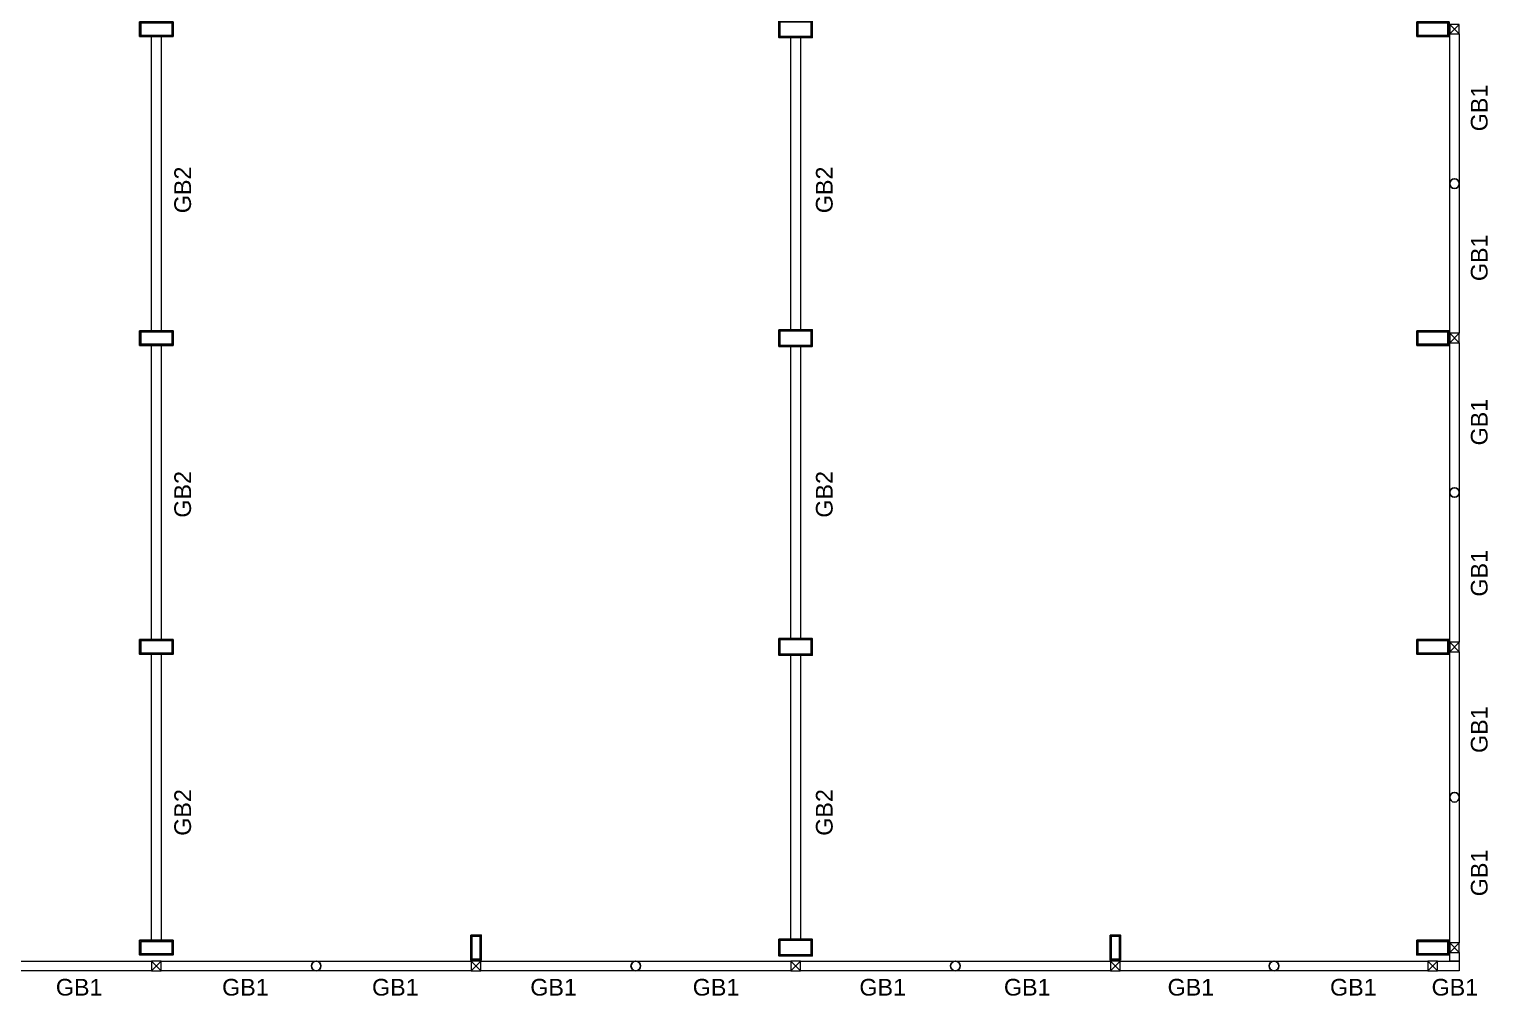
# Model space of a CAD drawing. Header units: inches. Extents: x -605 to 2991212, y -2872845 to 0.
# Drawn here: x 2525873 to 2560830, y -2707749 to -2684589 of the extents above; entities that cross this region are included whole.
import ezdxf
from ezdxf.enums import TextEntityAlignment as Align

# ---------------------------------------------------------------- set-up
doc = ezdxf.new("R2010")
doc.units = ezdxf.units.IN
doc.header["$LTSCALE"] = 600
doc.header["$MEASUREMENT"] = 0
doc.layers.add('GB', color=6, linetype='Continuous', lineweight=20)
doc.layers.add('rRCC 2', color=40, linetype='Continuous', lineweight=15)
doc.styles.get("Standard").update_dxf_attribs({"font": 'arial.ttf'})

# ---------------------------------------------------------------- blocks, each defined once
blk = doc.blocks.new('CCGE4RC G')
at = {"color": 3, "linetype": 'ByBlock'}
for points in [[(2443003, -2543338), (2443803, -2543338), (2443803, -2543688), (2443003, -2543688)], [(2458323, -2543313), (2459123, -2543313), (2459123, -2543713), (2458323, -2543713)], [(2473613, -2543338), (2474383, -2543338), (2474383, -2543688), (2473613, -2543688)], [(2443003, -2550738), (2443803, -2550738), (2443803, -2551088), (2443003, -2551088)], [(2458323, -2550713), (2459123, -2550713), (2459123, -2551113), (2458323, -2551113)], [(2473613, -2550738), (2474383, -2550738), (2474383, -2551088), (2473613, -2551088)], [(2443003, -2558138), (2443803, -2558138), (2443803, -2558488), (2443003, -2558488)], [(2458323, -2558113), (2459123, -2558113), (2459123, -2558513), (2458323, -2558513)], [(2473613, -2558138), (2474383, -2558138), (2474383, -2558488), (2473613, -2558488)], [(2443003, -2565343), (2443803, -2565343), (2443803, -2565693), (2443003, -2565693)], [(2450938, -2565218), (2450938, -2565818), (2451188, -2565818), (2451188, -2565218)], [(2458323, -2565318), (2459123, -2565318), (2459123, -2565718), (2458323, -2565718)], [(2466258, -2565218), (2466258, -2565818), (2466508, -2565818), (2466508, -2565218)], [(2473608, -2565343), (2474378, -2565343), (2474378, -2565693), (2473608, -2565693)]]:
    blk.add_lwpolyline(points, close=True, dxfattribs=at)
at = {"color": 2, "linetype": 'ByBlock'}
for points in [[(2443028, -2543363), (2443778, -2543363), (2443778, -2543663), (2443028, -2543663)], [(2458348, -2543338), (2459098, -2543338), (2459098, -2543688), (2458348, -2543688)], [(2473638, -2543363), (2474358, -2543363), (2474358, -2543663), (2473638, -2543663)], [(2443028, -2550763), (2443778, -2550763), (2443778, -2551063), (2443028, -2551063)], [(2458348, -2550738), (2459098, -2550738), (2459098, -2551088), (2458348, -2551088)], [(2473638, -2550763), (2474358, -2550763), (2474358, -2551063), (2473638, -2551063)], [(2443028, -2558163), (2443778, -2558163), (2443778, -2558463), (2443028, -2558463)], [(2458348, -2558138), (2459098, -2558138), (2459098, -2558488), (2458348, -2558488)], [(2473638, -2558163), (2474358, -2558163), (2474358, -2558463), (2473638, -2558463)], [(2443028, -2565368), (2443778, -2565368), (2443778, -2565668), (2443028, -2565668)], [(2450963, -2565243), (2450963, -2565793), (2451163, -2565793), (2451163, -2565243)], [(2458348, -2565343), (2459098, -2565343), (2459098, -2565693), (2458348, -2565693)], [(2466283, -2565243), (2466283, -2565793), (2466483, -2565793), (2466483, -2565243)], [(2473633, -2565368), (2474353, -2565368), (2474353, -2565668), (2473633, -2565668)]]:
    blk.add_lwpolyline(points, close=True, dxfattribs=at)
at = {"color": 8, "linetype": 'ByBlock'}
for centre in [(2474513, -2547213), (2474513, -2547213), (2474513, -2554613), (2474513, -2554613), (2474513, -2561915), (2474513, -2561915), (2447233, -2565957), (2447233, -2565957), (2454893, -2565957), (2454893, -2565957), (2462553, -2565957), (2462553, -2565957), (2470188, -2565957)]:
    blk.add_circle(centre, 115, dxfattribs=at)
at = {"layer": 'rRCC 2', "color": 6}
for p, q in [((2474628, -2543398), (2474398, -2543628)), ((2474628, -2543628), (2474398, -2543398)), ((2474628, -2550798), (2474398, -2551028)), ((2474628, -2551028), (2474398, -2550798)), ((2474628, -2558198), (2474398, -2558428)), ((2474628, -2558428), (2474398, -2558198)), ((2474628, -2565403), (2474398, -2565633)), ((2474628, -2565633), (2474398, -2565403)), ((2443518, -2565842), (2443288, -2566072)), ((2443518, -2566072), (2443288, -2565842)), ((2451178, -2565842), (2450948, -2566072)), ((2451178, -2566072), (2450948, -2565842)), ((2458838, -2565842), (2458608, -2566072)), ((2458838, -2566072), (2458608, -2565842)), ((2466498, -2565842), (2466268, -2566072)), ((2466498, -2566072), (2466268, -2565842)), ((2474108, -2565842), (2473878, -2566072)), ((2474108, -2566072), (2473878, -2565842))]:
    blk.add_line(p, q, dxfattribs=at)
for points in [[(2474628, -2543398), (2474398, -2543398), (2474398, -2543628), (2474628, -2543628)], [(2474628, -2550798), (2474398, -2550798), (2474398, -2551028), (2474628, -2551028)], [(2474628, -2558198), (2474398, -2558198), (2474398, -2558428), (2474628, -2558428)], [(2474628, -2565403), (2474398, -2565403), (2474398, -2565633), (2474628, -2565633)], [(2443518, -2565842), (2443288, -2565842), (2443288, -2566072), (2443518, -2566072)], [(2451178, -2565842), (2450948, -2565842), (2450948, -2566072), (2451178, -2566072)], [(2458838, -2565842), (2458608, -2565842), (2458608, -2566072), (2458838, -2566072)], [(2466498, -2565842), (2466268, -2565842), (2466268, -2566072), (2466498, -2566072)], [(2474108, -2565842), (2473878, -2565842), (2473878, -2566072), (2474108, -2566072)]]:
    blk.add_lwpolyline(points, close=True, dxfattribs=at)

msp = doc.modelspace()

# ---------------------------------------------------------------- linework, layer by layer
at = {"layer": 'GB', "color": 1, "linetype": 'ByBlock'}
for points in [[(2559916.1, -2684704.5), (2560146.1, -2684704.5), (2560146.1, -2691874.5), (2559916.1, -2691874.5)], [(2528806.1, -2684764.5), (2529036.1, -2684764.5), (2529036.1, -2691814.5), (2528806.1, -2691814.5)], [(2544126.1, -2684789.5), (2544356.1, -2684789.5), (2544356.1, -2691789.5), (2544126.1, -2691789.5)], [(2528806.1, -2692164.5), (2529036.1, -2692164.5), (2529036.1, -2699214.5), (2528806.1, -2699214.5)], [(2544126.1, -2692189.5), (2544356.1, -2692189.5), (2544356.1, -2699189.5), (2544126.1, -2699189.5)], [(2559916.1, -2692104.5), (2560146.1, -2692104.5), (2560146.1, -2699274.5), (2559916.1, -2699274.5)], [(2528806.1, -2699564.5), (2529036.1, -2699564.5), (2529036.1, -2706419.5), (2528806.1, -2706419.5)], [(2544126.1, -2699589.5), (2544356.1, -2699589.5), (2544356.1, -2706394.5), (2544126.1, -2706394.5)], [(2559916.1, -2699504.5), (2560146.1, -2699504.5), (2560146.1, -2706479.5), (2559916.1, -2706479.5)], [(2559916.1, -2706709.5), (2560146.1, -2706709.5), (2560146.1, -2706919), (2559916.1, -2706919)], [(2521376.1, -2706919), (2528806.1, -2706919), (2528806.1, -2707149), (2521376.1, -2707149)], [(2529036.1, -2706919), (2536466.1, -2706919), (2536466.1, -2707149), (2529036.1, -2707149)], [(2536696.1, -2706919), (2544126.1, -2706919), (2544126.1, -2707149), (2536696.1, -2707149)], [(2544356.1, -2706919), (2551786.1, -2706919), (2551786.1, -2707149), (2544356.1, -2707149)], [(2552016.1, -2706919), (2559396.1, -2706919), (2559396.1, -2707149), (2552016.1, -2707149)], [(2559626.1, -2706919), (2560146.1, -2706919), (2560146.1, -2707149), (2559626.1, -2707149)]]:
    msp.add_lwpolyline(points, close=True, dxfattribs=at)

# ---------------------------------------------------------------- block references
at = {"color": 1, "linetype": 'ByBlock'}
msp.add_blockref('CCGE4RC G', (85518, -141076.6), dxfattribs=at)

# ---------------------------------------------------------------- texts
at = {"layer": 'rRCC 2'}
for s, p in [('GB1', (2560624.8, -2686477)), ('GB2', (2529550.9, -2688439.9)), ('GB2', (2544928.4, -2688439.9)), ('GB1', (2560624.8, -2690066.9)), ('GB1', (2560624.8, -2694003.2)), ('GB2', (2529550.9, -2695733.9)), ('GB2', (2544928.4, -2695733.9)), ('GB1', (2560624.8, -2697624.6)), ('GB1', (2560624.8, -2701372)), ('GB2', (2529550.9, -2703355.6)), ('GB2', (2544928.4, -2703355.6)), ('GB1', (2560624.8, -2704804.5))]:
    msp.add_text(s, height=400, rotation=90, dxfattribs=at).set_placement(p, align=Align.MIDDLE_CENTER)
for p in [(2527070.8, -2707543.4), (2531055.3, -2707543.4), (2534648, -2707543.4), (2538441.2, -2707543.4), (2542334.6, -2707543.4), (2546328.1, -2707543.4), (2549792.1, -2707543.4), (2553714.1, -2707543.4), (2557607.4, -2707543.4), (2560040.8, -2707543.4)]:
    msp.add_text('GB1', height=400, dxfattribs=at).set_placement(p, align=Align.MIDDLE_CENTER)

doc.saveas('drawing.dxf')
